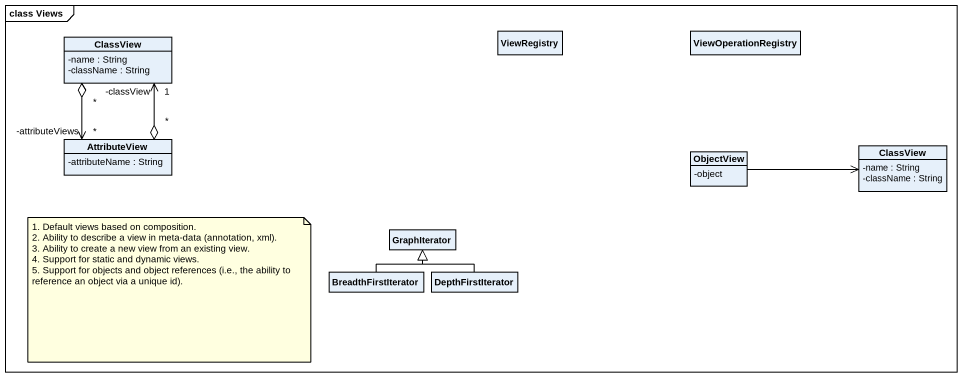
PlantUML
@startuml
mainframe class Views
hide circle
hide empty members
skinparam classAttributeIconSize 0
class ClassView {
  -name : String
  -className : String
}
class ViewRegistry
class ViewOperationRegistry
class AttributeView {
  -attributeName : String
}
class ObjectView {
  -object
}
class "ClassView" as ClassView_2 {
  -name : String
  -className : String
}
class GraphIterator
class BreadthFirstIterator
class DepthFirstIterator
ClassView "*" o--> "-attributeViews\n*" AttributeView
AttributeView "*" o-up-> "1\n-classView" ClassView
ObjectView -right-> ClassView_2
BreadthFirstIterator -up-|> GraphIterator
DepthFirstIterator -up-|> GraphIterator
note as N1
  1. Default views based on composition.
  2. Ability to describe a view in meta-data (annotation, xml).
  3. Ability to create a new view from an existing view.
  4. Support for static and dynamic views.
  5. Support for objects and object references (i.e., the ability to reference an object via a unique id).
end note
@enduml
